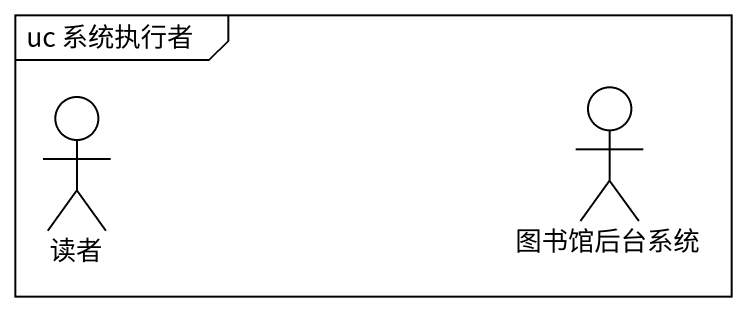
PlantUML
@startuml
mainframe uc 系统执行者
actor 读者
actor 图书馆后台系统
@enduml
